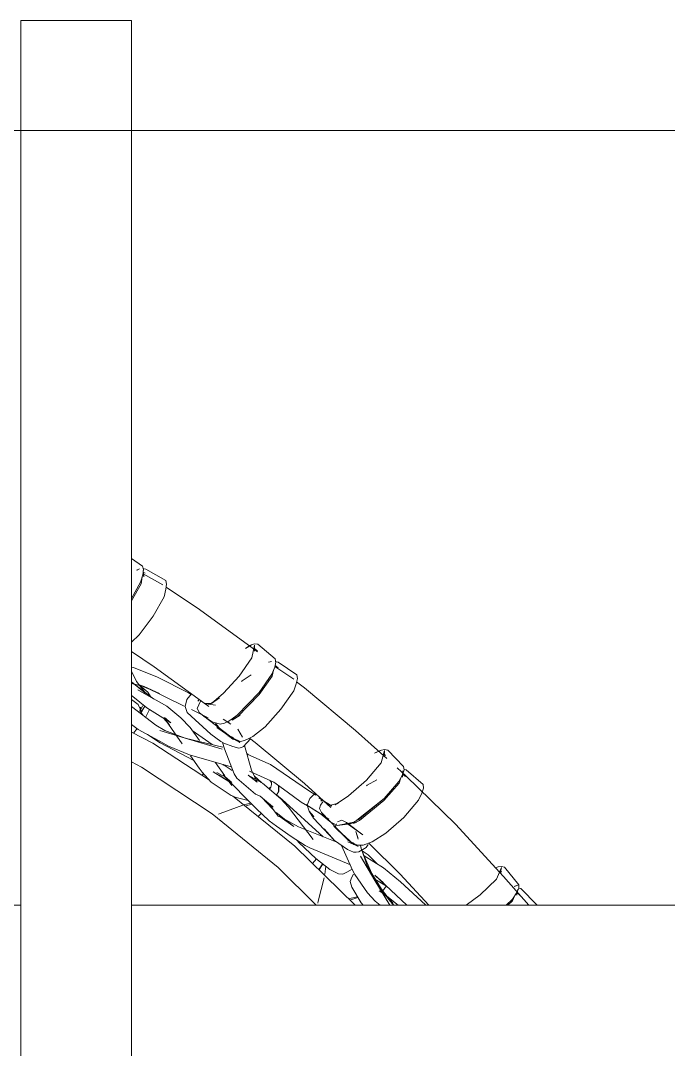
# Model space of a CAD drawing. Header units: millimetres. Extents: x -67152 to -48359, y -6192 to 21191.
# Drawn here: x -64160.9 to -63868, y 2379.3 to 2844.5 of the extents above; entities that cross this region are included whole.
import ezdxf

# ---------------------------------------------------------------- set-up
doc = ezdxf.new("R2010")
doc.units = ezdxf.units.MM
for name, color, linetype, lineweight in [('A-FLOR', 192, 'Continuous', 18), ('G-IMPT', 8, 'Continuous', 9), ('I-FURN', 30, 'Continuous', 9)]:
    doc.layers.add(name, color=color, linetype=linetype, lineweight=lineweight)

# ---------------------------------------------------------------- blocks, each defined once
blk = doc.blocks.new('PM_001 - PM_001-3564975-Nivel 1 Oficinas')
at = {"layer": 'I-FURN'}
for p, q in [((885.71, 400), (885.71, -1900)), ((935.71, -1900), (935.71, 400)), ((614.29, -1500), (885.71, -1500)), ((935.71, -1500), (1207.14, -1500)), ((885.71, -1900), (935.71, -1900))]:
    blk.add_line(p, q, dxfattribs=at)
blk = doc.blocks.new('S_009 - SILLON_ICV__DWG-V26-Nivel 1 Oficinas')
at = {"layer": 'G-IMPT'}
for p, q in [((-335.82, 72.48), (-334.74, 78.55)), ((-338.67, 60.57), (-335.9, 70.54)), ((-333.57, 69.95), (-336.35, 60)), ((-335.08, 71.67), (-335.9, 70.54)), ((-335.82, 72.48), (-335.02, 71.09)), ((-335.02, 71.09), (-333.16, 69.71)), ((-332.78, 68.73), (-334.54, 70.96)), ((-334.4, 69.38), (-334.15, 70.44)), ((-332.61, 73.22), (-333.9, 72.66)), ((-333.9, 72.66), (-332.84, 72.99)), ((-332.78, 68.73), (-333.57, 69.95)), ((-333.16, 69.71), (-330.13, 68.06)), ((-329.76, 67.31), (-332.25, 69.21)), ((-321.91, 65.72), (-330.13, 68.06)), ((-321.19, 65), (-329.76, 67.31)), ((-337.77, 59.15), (-338.67, 60.57)), ((-340.07, 40.47), (-336.57, 58.28)), ((-337.77, 59.15), (-335.81, 57.74)), ((-335.81, 57.74), (-332.9, 55.87)), ((-323.21, 53.2), (-332.9, 55.87)), ((-323.21, 53.2), (-312.87, 51.67)), ((-308.01, 51.82), (-312.87, 51.67)), ((-307.34, 36.54), (-304.97, 48.78)), ((-305.12, 32.2), (-300.58, 43.02)), ((-300.08, 43.78), (-300.58, 43.02)), ((-297.05, 37.62), (-298.69, 42.5)), ((-344.79, 11.33), (-340.07, 40.47)), ((-294.8, 38.61), (-297.95, 33.53)), ((-296.21, 30.75), (-297.05, 37.62)), ((-295.28, 38.88), (-296.86, 26.57)), ((-296.21, 30.75), (-295.28, 38.88)), ((-307.34, 36.54), (-311.81, 8.47)), ((-304.37, 14.55), (-297.95, 33.53)), ((-300.57, 26.42), (-296.86, 35.64)), ((-300.57, 26.42), (-297.95, 33.53)), ((-294.73, 34.53), (-298.75, 20.02)), ((-297.95, 33.53), (-296.86, 35.64)), ((-296.8, 35.39), (-297.25, 30.58)), ((-296.86, 26.57), (-294.73, 34.53)), ((-291.01, 33.95), (-291.9, 25.81)), ((-290.95, 34.76), (-291.01, 33.95)), ((-289.64, 33.45), (-290.13, 29.7)), ((-305.12, 32.2), (-310.03, 17.34)), ((-296.63, 28.35), (-297.25, 30.58)), ((-291.19, 27.95), (-288.48, 26.97)), ((-290.13, 29.7), (-289.47, 27.74)), ((-288.59, 26.42), (-290.13, 28.11)), ((-288.48, 26.97), (-290.13, 28.11)), ((-287.39, 31.2), (-289.21, 17.44)), ((-291.9, 25.81), (-294.84, 13.43)), ((-292.2, 24.56), (-288.44, 23.23)), ((-289.1, 26.41), (-291.77, 27.04)), ((-288.05, 26.17), (-291.77, 27.04)), ((-289.1, 26.41), (-288.05, 26.17)), ((-288.27, 24.55), (-288.59, 26.42)), ((-282.19, 21.77), (-281.65, 25.46)), ((-299.56, 11.85), (-298.75, 20.02)), ((-285.1, 11.67), (-282.19, 21.77)), ((-282.5, 12.61), (-279.22, 23.03)), ((-282.1, 22.34), (-279.52, 22.1)), ((-307.26, 15.74), (-310.6, 16.08)), ((-310.33, 16.05), (-310.03, 17.34)), ((-307.26, 15.74), (-304.5, 14.07)), ((-303.32, 11.5), (-304.5, 14.07)), ((-302.85, -11.45), (-288.79, 14.55)), ((-294.48, 17.12), (-294.84, 13.43)), ((-294.44, 3.92), (-288.79, 14.55)), ((-293.71, 13.19), (-293.95, 15.48)), ((-291.7, 3.06), (-293.95, 15.48)), ((-293.71, 13.19), (-293.88, 17.5)), ((-289.21, 17.44), (-290.5, 12.86)), ((-285.04, 10.39), (-283.54, 17.09)), ((-348.6, 0.47), (-347.7, 10.77)), ((-346.78, 11.91), (-347.7, 10.77)), ((-346.78, 11.91), (-345.54, 12.57)), ((-344.44, 9.56), (-346.42, 11.51)), ((-341.52, 8.29), (-346.42, 11.51)), ((-342.4, 13.31), (-345.54, 12.57)), ((-345.54, 12.57), (-344.53, 12.89)), ((-344.76, 12.78), (-345.54, 12.57)), ((-345.26, 10.78), (-345.45, 8.59)), ((-344.44, 9.56), (-345.26, 10.78)), ((-344.79, 11.33), (-345.16, 8.41)), ((-344.76, 12.78), (-342.4, 13.31)), ((-310.37, 11.74), (-311.29, 11.75)), ((-311.27, 11.85), (-310.37, 11.74)), ((-311.19, 10.77), (-307.73, 9.58)), ((-305.73, 11.04), (-308.25, 3.07)), ((-307.15, 7.42), (-307.73, 9.58)), ((-303.32, 11.5), (-303.88, -3)), ((-299.43, 5.7), (-299.56, 11.85)), ((-294.44, 3.92), (-290.5, 12.86)), ((-285.04, 10.39), (-290.06, -5.97)), ((-282.5, 12.61), (-288.78, -17.25)), ((-285.1, 11.67), (-286.5, 6.68)), ((-271.21, 8.61), (-269.69, 13.5)), ((-331.63, 6.47), (-341.52, 8.29)), ((-331.63, 6.47), (-321.03, 6.03)), ((-321.03, 6.03), (-313.99, 6.51)), ((-313.7, 6.73), (-318.31, 5.83)), ((-313.99, 6.51), (-318.31, 5.83)), ((-314.71, 4.69), (-311.55, 8.92)), ((-312.13, 8.28), (-314.71, 4.69)), ((-311.55, 8.92), (-313.7, 6.73)), ((-312.06, 6.46), (-311.81, 8.47)), ((-309.65, -11.95), (-307.15, 7.42)), ((-308.29, 0.58), (-307.35, 5.18)), ((-308.25, 3.07), (-307.38, 5.66)), ((-299.43, 5.7), (-298.26, -1.42)), ((-286.5, 6.68), (-290.48, -2.81)), ((-271.21, 8.61), (-278.88, -28.97)), ((-348.6, 0.47), (-347.72, -0.83)), ((-345.39, 1.5), (-346.63, 0.82)), ((-346.02, 1.07), (-346.63, 0.82)), ((-335.8, 3.13), (-331.02, 3.94)), ((-330.55, 4.06), (-331.02, 3.94)), ((-310.14, -2.83), (-308.29, 0.58)), ((-303.63, -11.05), (-294.44, 3.92)), ((-294.44, 3.92), (-302.85, -11.45)), ((-299.17, 4.13), (-301.04, -6.83)), ((-348.51, -1.47), (-350.38, -11.61)), ((-347.73, -0.27), (-348.51, -1.47)), ((-346.1, -1.83), (-347.99, -11.96)), ((-345.76, -2.01), (-347.72, -0.83)), ((-346.46, -1.59), (-346.68, -3.29)), ((-345.76, -2.01), (-342.58, -3.37)), ((-344.47, -2.61), (-342.13, -4.07)), ((-332.63, -5.17), (-342.58, -3.37)), ((-342.13, -4.07), (-332.09, -5.75)), ((-314.1, -4.58), (-315.66, -4.99)), ((-314.1, -4.58), (-311.76, -3.84)), ((-313.54, -5.14), (-313.44, -4.37)), ((-313.51, -6.2), (-312.69, -2.2)), ((-311.76, -3.84), (-310.14, -2.83)), ((-309.65, -11.95), (-307.96, -2.79)), ((-307.96, -2.79), (-309.31, -8.95)), ((-309.16, -9.18), (-308.57, -3.77)), ((-308.57, -3.77), (-308.87, -1.01)), ((-308.57, -3.77), (-308.8, -2.31)), ((-308.49, -4.77), (-308.57, -3.77)), ((-304.83, -8.52), (-303.88, -3)), ((-290.48, -2.81), (-300.04, -20.01)), ((-289.3, -10.13), (-290.53, -3.39)), ((-332.63, -5.17), (-318.48, -5.36)), ((-332.09, -5.75), (-318.01, -5.92)), ((-315, -5), (-319.37, -6.37)), ((-315.21, -5.32), (-319.37, -6.37)), ((-318.48, -5.36), (-315.66, -4.99)), ((-315.21, -5.32), (-318.01, -5.92)), ((-308.9, -8.96), (-310.79, -14.1)), ((-309.16, -9.18), (-310.08, -11.36)), ((-309.65, -11.95), (-308.9, -8.96)), ((-308.49, -4.77), (-309.45, -11.63)), ((-304.83, -8.52), (-305.2, -10.08)), ((-350.38, -11.61), (-349.4, -12.93)), ((-347.34, -14.14), (-349.4, -12.93)), ((-348.03, -13.73), (-348.61, -18.17)), ((-314.21, -10.06), (-313.88, -11.05)), ((-314.21, -10.06), (-313.02, -14.07)), ((-309.45, -11.63), (-311.09, -14.78)), ((-309.65, -11.95), (-310.61, -14.93)), ((-310.21, -13.09), (-310.61, -14.93)), ((-307, -13.92), (-308.42, -16.42)), ((-307, -13.92), (-305.2, -10.08)), ((-303.57, -12.03), (-305.02, -9.33)), ((-298.66, -23.14), (-303.57, -12.03)), ((-296.31, -13.31), (-295.08, -20.84)), ((-289.03, -12.43), (-289.3, -10.13)), ((-288.72, -18.53), (-289.03, -12.43)), ((-288.79, -13.29), (-287.99, -13.5)), ((-351.39, -48.15), (-348.61, -18.17)), ((-347.34, -14.14), (-344.25, -15.7)), ((-334.26, -17.44), (-344.25, -15.7)), ((-323.67, -17.99), (-334.26, -17.44)), ((-323.67, -17.99), (-316.63, -17.13)), ((-316.63, -17.13), (-315.05, -16.65)), ((-315.41, -19.91), (-315, -16.63)), ((-315.07, -17.23), (-310.37, -17.42)), ((-312.67, -15.77), (-315.05, -16.65)), ((-311.09, -14.78), (-312.67, -15.77)), ((-311.16, -17.39), (-305.43, -27.57)), ((-309.47, -17.06), (-310.37, -17.42)), ((-309.47, -17.06), (-308.42, -16.42)), ((-299.09, -21.41), (-298.16, -16.64)), ((-298.04, -16.65), (-298.13, -17)), ((-298.13, -17), (-298.03, -16.65)), ((-294.49, -23.9), (-292.68, -15.81)), ((-293.64, -17.19), (-294.31, -19.81)), ((-293.75, -18), (-294.31, -19.81)), ((-293.99, -20.54), (-292.68, -15.81)), ((-290.86, -29.18), (-288.72, -18.53)), ((-318.02, -48.74), (-315.41, -19.91)), ((-309.11, -21.05), (-312.45, -29.59)), ((-309.29, -20.72), (-309.42, -21.46)), ((-298.23, -25.4), (-298.66, -23.14)), ((-295.19, -25.22), (-294.77, -19.9)), ((-294.77, -19.92), (-294.6, -41.28)), ((-294.75, -22.89), (-294.2, -26.2)), ((-293.99, -20.69), (-294.71, -24.4)), ((-305.43, -27.57), (-303.4, -33.24)), ((-305.3, -29.47), (-304.44, -27.19)), ((-298.23, -25.4), (-299.08, -36.48)), ((-294.2, -26.2), (-294.49, -23.9)), ((-313.26, -31.83), (-317.13, -52.19)), ((-313.26, -31.83), (-312.45, -29.59)), ((-308.7, -38.57), (-305.19, -29.19)), ((-304.97, -28.87), (-305.3, -29.47)), ((-304.74, -35.18), (-302.79, -28.07)), ((-304.45, -30.32), (-304.62, -34.71)), ((-304.59, -34.61), (-304.4, -30.45)), ((-304.51, -34.32), (-304.41, -30.43)), ((-302.79, -28.07), (-303.4, -33.24)), ((-291.06, -29.65), (-295.02, -65.68)), ((-291.79, -31.34), (-294.64, -36.11)), ((-290.86, -29.18), (-291.79, -31.34)), ((-291.5, -35.9), (-281.56, -31.4)), ((-278.88, -28.97), (-282.81, -67.17)), ((-281.56, -31.4), (-280.74, -31.03)), ((-307.86, -37.93), (-307.99, -36.75)), ((-305.61, -46.02), (-304.74, -35.18)), ((-299.91, -38.66), (-299.08, -36.48)), ((-291.76, -36.06), (-294.63, -37.83)), ((-291.87, -37.03), (-294.62, -38.36)), ((-309.89, -45.81), (-308.7, -38.57)), ((-307.43, -42.73), (-309.13, -41.16)), ((-307.43, -42.73), (-309.13, -41.19)), ((-307.5, -42.98), (-309.13, -41.2)), ((-307.86, -37.93), (-307.15, -38.52)), ((-307.15, -38.52), (-306.19, -39.07)), ((-306.19, -39.07), (-305.03, -38.77)), ((-306.19, -39.07), (-305.44, -38.9)), ((-306.19, -39.07), (-305.08, -39.42)), ((-300.58, -46.29), (-299.91, -38.66)), ((-299.84, -46.59), (-299.99, -39.58)), ((-294.6, -41.28), (-294.87, -49.33)), ((-311.08, -53.67), (-309.89, -45.81)), ((-305.41, -43.49), (-307.5, -42.98)), ((-305.9, -46.74), (-305.55, -43.46)), ((-305.42, -51.15), (-305.61, -46.02)), ((-300.49, -44.27), (-300.58, -46.29)), ((-299.98, -45.47), (-300.23, -44.26)), ((-299.29, -50.92), (-299.98, -45.47)), ((-294.71, -44.52), (-292.69, -44.48)), ((-351.39, -48.15), (-352.4, -67.08)), ((-318.84, -64.82), (-318.02, -48.74)), ((-307.09, -71.72), (-305.9, -46.74)), ((-302.97, -69.4), (-305.42, -51.15)), ((-299.63, -51.07), (-302.36, -60.68)), ((-299.79, -48.94), (-300.97, -59.03)), ((-299.63, -51.07), (-300.97, -59.03)), ((-295.5, -53.5), (-294.87, -49.33)), ((-314.98, -55.23), (-318.35, -55.23)), ((-317.13, -52.19), (-318.03, -56.07)), ((-314.98, -55.23), (-312, -56.57)), ((-311.08, -53.67), (-311.88, -56.81)), ((-296.84, -61.46), (-295.5, -53.5)), ((-319.56, -64.72), (-318.14, -57.83)), ((-317.76, -59.6), (-318.58, -59.68)), ((-317.76, -59.6), (-318.57, -59.59)), ((-316.33, -60.76), (-318.15, -60.44)), ((-311.78, -55.85), (-314.55, -67.91)), ((-311.78, -55.85), (-313.53, -63.25)), ((-310.71, -59.12), (-312, -56.57)), ((-309.88, -62.63), (-310.71, -59.12)), ((-310.45, -62.34), (-310.71, -59.12)), ((-310.49, -62.25), (-310.71, -59.12)), ((-354.58, -63.42), (-355.47, -64.71)), ((-355.47, -64.71), (-355.24, -74.96)), ((-354.58, -63.42), (-353.41, -62.63)), ((-352.11, -65.61), (-354.26, -63.84)), ((-349.14, -66.65), (-354.26, -63.84)), ((-353.41, -62.63), (-350.2, -61.46)), ((-353.41, -62.63), (-352.18, -62.08)), ((-352.57, -62.28), (-353.41, -62.63)), ((-352.11, -65.61), (-353.01, -64.44)), ((-352.98, -65.7), (-353.01, -64.44)), ((-352.57, -62.28), (-350.2, -61.46)), ((-319.48, -64), (-322.68, -65.96)), ((-319.56, -64.72), (-319.25, -62.38)), ((-316.33, -60.76), (-314.93, -61.52)), ((-314.29, -63.46), (-314.93, -61.52)), ((-314.55, -67.91), (-313.53, -63.25)), ((-313.88, -79.54), (-314.29, -63.46)), ((-314.08, -68.95), (-313.53, -63.25)), ((-309.88, -62.63), (-309.48, -76.54)), ((-302.36, -60.68), (-309.71, -77.83)), ((-296.84, -61.46), (-298.54, -68.82)), ((-297.38, -65.95), (-297.56, -64.57)), ((-339, -67.44), (-349.14, -66.65)), ((-342.36, -70.74), (-337.6, -69.4)), ((-339, -67.44), (-328.23, -66.71)), ((-337.16, -69.26), (-337.6, -69.4)), ((-328.23, -66.71), (-321.1, -65.41)), ((-322.68, -65.96), (-321.1, -65.41)), ((-314.08, -68.95), (-315.15, -72.64)), ((-309.48, -76.54), (-309.98, -69.49)), ((-309.72, -71.42), (-309.87, -69.6)), ((-298.54, -68.82), (-299.31, -70.98)), ((-297.82, -76.37), (-297.38, -65.95)), ((-295.02, -65.68), (-295.35, -103.83)), ((-282.81, -67.17), (-282.86, -91.34)), ((-352.73, -73.29), (-353.01, -78.72)), ((-315.15, -72.64), (-321.49, -76.93)), ((-315.15, -72.64), (-319.97, -76.36)), ((-319.09, -74.61), (-318.37, -72.37)), ((-318.37, -72.37), (-316.39, -71.58)), ((-317.95, -74.8), (-315.15, -72.64)), ((-315.41, -71.92), (-314.45, -72.26)), ((-314.04, -72.99), (-314.45, -72.26)), ((-313.87, -71.69), (-314.4, -84.02)), ((-313.87, -71.69), (-313.88, -79.54)), ((-309.72, -71.42), (-309.48, -76.54)), ((-299.31, -70.98), (-306.78, -89.37)), ((-354.94, -76.86), (-355.69, -87.06)), ((-355.24, -74.96), (-354.29, -76.21)), ((-354.55, -76.16), (-354.94, -76.86)), ((-354.29, -76.21), (-352.25, -77.23)), ((-351.54, -78.04), (-353.64, -76.18)), ((-353.29, -110), (-353.01, -78.72)), ((-352.6, -78.75), (-352.47, -77.11)), ((-351.54, -78.04), (-352.46, -76.95)), ((-348.91, -78.25), (-352.25, -77.23)), ((-348.38, -78.89), (-350.69, -77.7)), ((-338.71, -79.01), (-348.91, -78.25)), ((-338.11, -79.53), (-348.38, -78.89)), ((-338.71, -79.01), (-323.1, -77.18)), ((-338.71, -79.01), (-324.34, -77.63)), ((-333.18, -78.4), (-338.71, -79.01)), ((-323.8, -78.14), (-338.11, -79.53)), ((-333.18, -78.4), (-323.1, -77.18)), ((-321.49, -76.93), (-324.34, -77.63)), ((-323.8, -78.14), (-321, -77.2)), ((-322.57, -77.83), (-320.76, -76.8)), ((-321, -77.2), (-322.57, -77.83)), ((-317.95, -74.8), (-321.49, -76.93)), ((-319.97, -76.36), (-321.49, -76.93)), ((-320.34, -83.85), (-319.09, -74.61)), ((-320.34, -83.85), (-318.86, -74.63)), ((-309.48, -76.54), (-310.75, -83.62)), ((-297.82, -76.37), (-298.71, -84.41)), ((-297.85, -76.64), (-295.11, -76.94)), ((-317.87, -83.02), (-319.11, -80.51)), ((-319.11, -80.51), (-317.51, -83.67)), ((-314.29, -82.62), (-314.86, -84.86)), ((-314.51, -82.92), (-314.78, -84.37)), ((-313.88, -79.54), (-314.4, -84.02)), ((-314.4, -84.02), (-313.32, -81.19)), ((-313.83, -80.35), (-314.29, -82.62)), ((-313.88, -79.54), (-314.23, -81.44)), ((-313.32, -81.19), (-313.99, -82.68)), ((-310.75, -83.62), (-311.83, -86.44)), ((-308.42, -84.78), (-310.17, -80.37)), ((-295.64, -84.14), (-298.45, -82.03)), ((-298.26, -80.31), (-295.15, -80.97)), ((-295.15, -80.94), (-298.24, -80.17)), ((-354.64, -88.31), (-355.69, -87.06)), ((-354.64, -88.31), (-352.49, -89.35)), ((-317.21, -87.19), (-321.11, -89)), ((-319.58, -88.29), (-319.71, -108.27)), ((-313.64, -87.93), (-317.42, -88.9)), ((-317.21, -87.19), (-314.86, -84.86)), ((-315.65, -87.51), (-316.27, -86.26)), ((-316.06, -86.52), (-315.25, -88.13)), ((-311.76, -95.41), (-315.33, -88.16)), ((-314.4, -84.02), (-315.26, -85.11)), ((-314.69, -89.24), (-315.21, -88.33)), ((-315.16, -88.32), (-314.69, -89.24)), ((-314.65, -84.74), (-315.08, -86)), ((-314.87, -84.84), (-315.08, -86)), ((-313.64, -87.93), (-312.71, -87.23)), ((-312.71, -87.23), (-311.83, -86.44)), ((-308.42, -84.78), (-305.77, -91.77)), ((-298.71, -84.41), (-300.16, -88.5)), ((-294.19, -85.22), (-284.81, -90.78)), ((-352.49, -89.35), (-349.22, -90.59)), ((-338.99, -91.28), (-349.22, -90.59)), ((-328.2, -90.67), (-338.99, -91.28)), ((-321.11, -89), (-328.2, -90.67)), ((-319.01, -88.61), (-317.42, -88.9)), ((-314.05, -90.87), (-316.39, -100.86)), ((-315.06, -88.71), (-315.67, -91.84)), ((-315.63, -97.61), (-315.67, -91.84)), ((-311.76, -95.41), (-314.69, -89.24)), ((-314.69, -89.24), (-309.6, -102.23)), ((-312.75, -89.91), (-309.6, -102.23)), ((-312.75, -89.91), (-306.42, -114.9)), ((-303.32, -90.64), (-305.96, -91.29)), ((-305.12, -93.96), (-305.77, -91.77)), ((-303.32, -90.64), (-301.31, -89.97)), ((-300.16, -88.5), (-301.31, -89.97)), ((-284.81, -90.78), (-284.06, -91.22)), ((-311.76, -95.41), (-308.33, -109.87)), ((-311.76, -95.41), (-309.6, -102.23)), ((-305.12, -93.96), (-303.25, -103.77)), ((-303.31, -93.77), (-304.83, -93.33)), ((-303.31, -93.77), (-301.4, -94.65)), ((-301.4, -94.65), (-300.08, -97.02)), ((-298.04, -105.04), (-300.08, -97.02)), ((-317.31, -110.84), (-316.39, -100.86)), ((-311.92, -120.4), (-311.28, -100.61)), ((-311.28, -100.61), (-311.56, -105.53)), ((-311.51, -107.68), (-310, -101.86)), ((-308.33, -109.87), (-309.6, -102.23)), ((-309.6, -102.23), (-306.41, -114.89)), ((-309.6, -102.23), (-307.71, -116.19)), ((-298.83, -101.93), (-295.74, -99.93)), ((-295.32, -100.52), (-298.74, -102.29)), ((-298.73, -102.31), (-295.32, -100.52)), ((-307.63, -106.9), (-308.33, -109.87)), ((-307.63, -106.9), (-308.25, -109.15)), ((-303.16, -108.96), (-303.25, -103.77)), ((-298.04, -105.04), (-297.9, -106.37)), ((-352.08, -142.08), (-353.29, -110)), ((-319.71, -108.27), (-318.93, -127.41)), ((-317.31, -110.84), (-318, -126.26)), ((-311.45, -107.66), (-308.8, -108.13)), ((-308.25, -109.15), (-309.19, -117.53)), ((-308.33, -109.87), (-308.25, -109.15)), ((-308.33, -109.87), (-307.68, -116.16)), ((-308.33, -109.87), (-308.21, -115.08)), ((-308.21, -115.08), (-308.25, -109.15)), ((-303.36, -111.84), (-303.16, -108.96)), ((-354.51, -138.22), (-355.35, -139.48)), ((-354.2, -149.66), (-355.35, -139.48)), ((-354.51, -138.22), (-353.4, -137.33)), ((-351.91, -140), (-354.19, -138.51)), ((-354.19, -138.51), (-348.88, -140.63)), ((-353.4, -137.33), (-352.28, -136.78)), ((-351.91, -140), (-352.88, -139)), ((-352.76, -139.99), (-352.88, -139)), ((-330.86, -139.34), (-338.58, -140.48)), ((-350.9, -159.38), (-352.08, -142.08)), ((-348.88, -140.63), (-338.58, -140.48)), ((-354.2, -149.66), (-352.16, -148.64)), ((-352.55, -148.75), (-354.2, -149.66)), ((-353.18, -150.72), (-354.2, -149.66)), ((-353.35, -150.82), (-353.72, -151.52)), ((-353.57, -161.74), (-353.72, -151.52)), ((-351.06, -151.47), (-353.18, -150.72)), ((-350.22, -152.32), (-352.47, -150.73)), ((-351.21, -151.41), (-350.22, -152.32)), ((-351.21, -151.42), (-351.18, -153.07)), ((-351.06, -151.47), (-347.61, -152.16)), ((-347.02, -152.76), (-349.6, -151.8)), ((-343.61, -152.09), (-347.61, -152.16)), ((-347.02, -152.76), (-344.19, -152.67))]:
    blk.add_line(p, q, dxfattribs=at)
blk = doc.blocks.new('S_009 - S_009-3572244-Nivel 1 Oficinas')
at = {"extrusion": (0, 0, -1), "zscale": -1, "rotation": 180}
blk.add_blockref('S_009 - SILLON_ICV__DWG-V26-Nivel 1 Oficinas', (0, 360), dxfattribs=at)

msp = doc.modelspace()

# ---------------------------------------------------------------- linework, layer by layer
at = {"layer": 'A-FLOR'}
msp.add_line((-65188.3, 2794.76), (-62421.93, 2794.76), dxfattribs=at)

# ---------------------------------------------------------------- block references
at = {"layer": 'I-FURN'}
for name, p, rotation in [('PM_001 - PM_001-3564975-Nivel 1 Oficinas', (-63225.04, 944.53), 180), ('S_009 - S_009-3572244-Nivel 1 Oficinas', (-64546.46, 2563.66), 225)]:
    msp.add_blockref(name, p, dxfattribs=dict(at, rotation=rotation))

doc.saveas('drawing.dxf')
